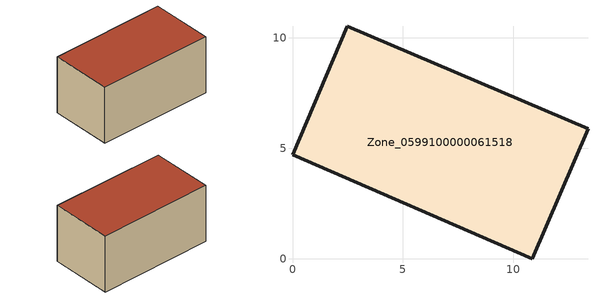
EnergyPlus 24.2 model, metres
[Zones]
Zone_0599100000061518
 floor ground (C_G): 2.48,10.52 13.38,5.87 10.85,0 0,4.71 z3.06
 wall outside (C_F): 10.85,0 13.38,5.87 2.48,10.52 0,4.71 10.85,0 z3.06:9.04
 roof outside (C_R): 13.38,5.87 2.48,10.52 0,4.71 10.85,0 z9.04
[BUILDING]
Pand.0599100000061518: North Axis=0; Terrain=City; Loads Convergence Tolerance Value=0.04; Temperature Convergence Tolerance Value=0.4; Solar Distribution=FullExterior; Maximum Number of Warmup Days=25; Minimum Number of Warmup Days=1
[Site:Location]
Rotterdam.The.Hague.AP_ZH_NLD Design_Conditions: Latitude=51.96; Longitude=4.45; Time Zone=1; Elevation=-4.5
[SITE:GROUNDTEMPERATURE:BUILDINGSURFACE]
18, 18, 18, 18, 18, 18, 18, 18, 18, 18, 18, 18
[MATERIAL] Thermal Absorptance=0.9; Solar Absorptance=0.7; Visible Absorptance=0.7
Name | Roughness | Thickness | Conductivity | Density | Specific Heat
G.TC.1946-1964 | MediumSmooth | 0.15 | 1 | 540 | 1210
F.TC.1946-1964 | Rough | 0.3 | 0.857143 | 1920 | 840
R.TC.1946-1964 | MediumRough | 0.2 | 0.235294 | 1500 | 1000
[CONSTRUCTION]
C_G: G.TC.1946-1964
C_F: F.TC.1946-1964
C_R: R.TC.1946-1964
[ZONE]
Zone_0599100000061518: Type=1; Multiplier=1; Ceiling Height=Autocalculate; Volume=Autocalculate; Floor Area=autocalculate; Part of Total Floor Area=Yes
[ZONEINFILTRATION:DESIGNFLOWRATE]
Infil_Zone_0599100000061518: Zone or ZoneList or Space or SpaceList=Zone_0599100000061518; Schedule=AlwaysOn; Design Flow Rate Calculation Method=Flow/Area; Flow Rate per Floor Area=0.003; Constant Term Coefficient=1; Temperature Term Coefficient=0; Velocity Term Coefficient=0; Velocity Squared Term Coefficient=0
[HVACTEMPLATE:ZONE:IDEALLOADSAIRSYSTEM]
Zone_0599100000061518: Maximum Heating Supply Air Temperature=50; Minimum Cooling Supply Air Temperature=13; Maximum Heating Supply Air Humidity Ratio=0.0156; Minimum Cooling Supply Air Humidity Ratio=0.0077; Heating Limit=NoLimit; Cooling Limit=NoLimit; Dehumidification Control Type=ConstantSensibleHeatRatio; Cooling Sensible Heat Ratio=0.7; Dehumidification Setpoint=60; Humidification Control Type=None; Humidification Setpoint=30; Outdoor Air Method=None; Outdoor Air Flow Rate per Person=0.00944; Outdoor Air Flow Rate per Zone Floor Area=0; Outdoor Air Flow Rate per Zone=0; Demand Controlled Ventilation Type=None; Outdoor Air Economizer Type=NoEconomizer; Heat Recovery Type=None; Sensible Heat Recovery Effectiveness=0.7; Latent Heat Recovery Effectiveness=0.65
[ZONECONTROL:THERMOSTAT]
ThermostatControl_Zone_0599100000061518: Zone or ZoneList=Zone_0599100000061518; Control Type Schedule=DualSetpointControlType; Control 1=Thermostat_Zone_0599100000061518; Temperature Difference Between Cutout And Setpoint=0
[THERMOSTATSETPOINT:DUALSETPOINT]
Thermostat_Zone_0599100000061518: Heating Setpoint Temperature Schedule=HeatingSetpoint_Zone_0599100000061518; Cooling Setpoint Temperature Schedule=CoolingSetpoint_Zone_0599100000061518
[SCHEDULE:COMPACT]
HeatingSetpoint_Zone_0599100000061518: Through: 12/31, For: AllDays, Until: 24:00, 21
CoolingSetpoint_Zone_0599100000061518: Through: 12/31, For: AllDays, Until: 24:00, 24
DualSetpointControlType: Through: 12/31, For: AllDays, Until: 24:00, 4
AlwaysOn: Through: 12/31, For: AllDays, Until: 24:00, 1
